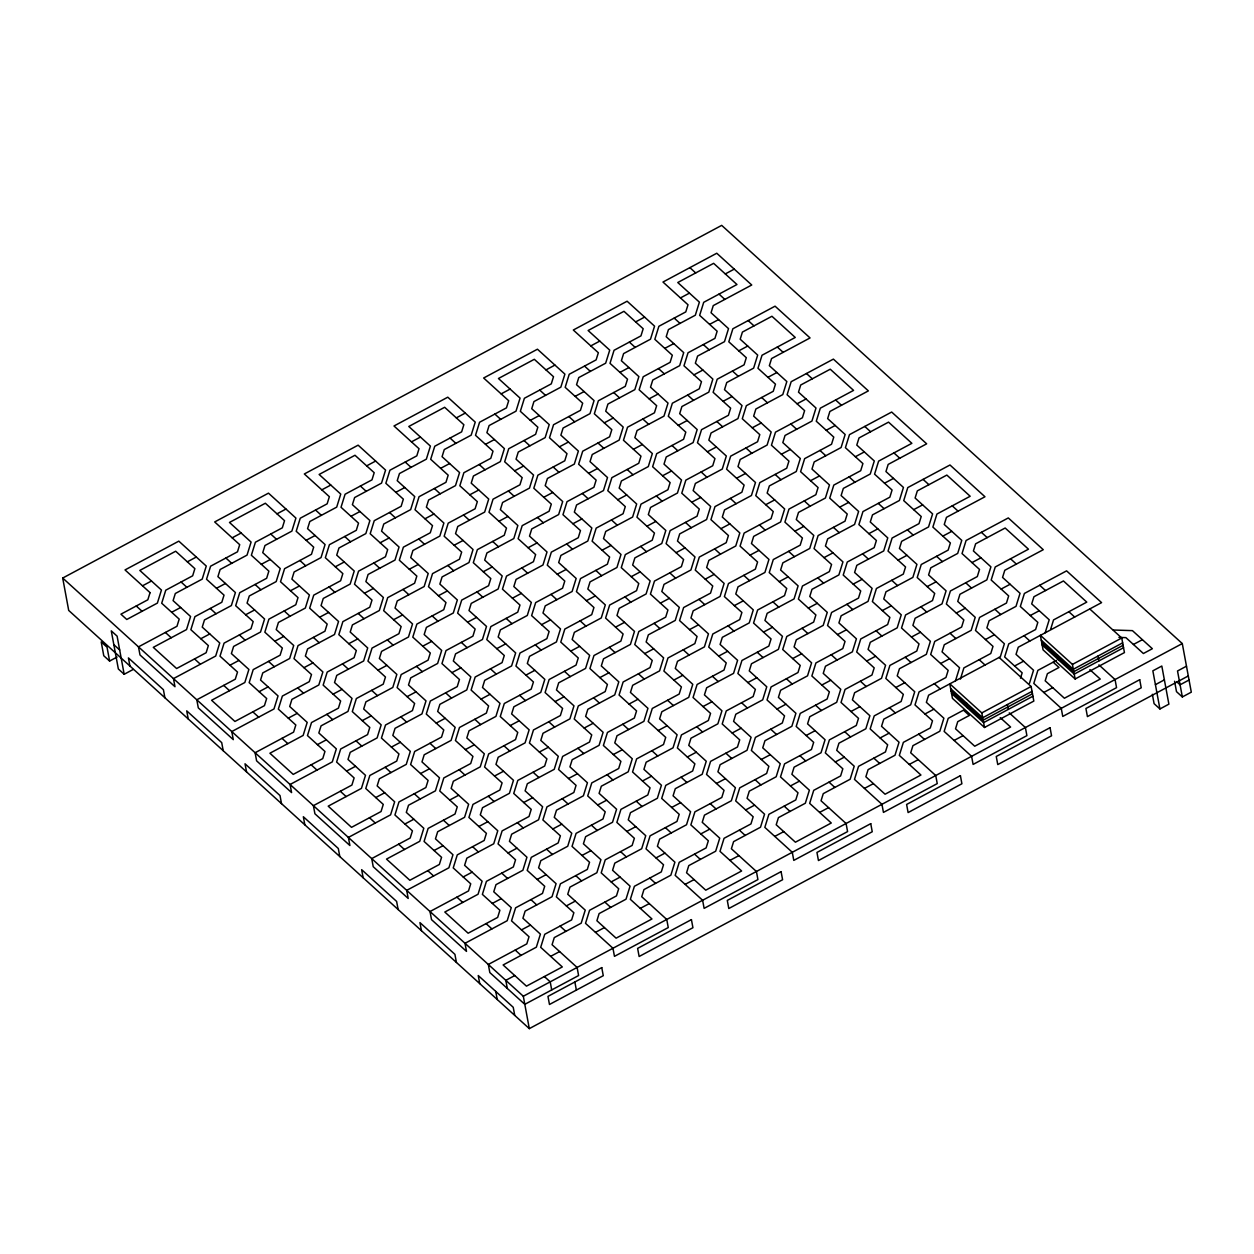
<?xml version="1.0" encoding="UTF-8"?>
<svg xmlns="http://www.w3.org/2000/svg" width="1254" height="1254" viewBox="0 0 1254 1254"><rect width="100%" height="100%" fill="white"/><g stroke="black" fill="none" stroke-linecap="round" stroke-linejoin="round"><path stroke-width="1.5" d="M955.501 680.797L959.545 667.755L942.052 651.876L944.278 644.744L971.176 630.339L975.22 617.297L957.742 601.418L959.953 594.271L986.851 579.881L990.911 566.839L973.417 550.961L975.628 543.813L1005.159 528.012L1028.468 549.189L995.237 566.98L991.177 580.022L1008.671 595.916L1006.46 603.049L979.562 617.438L975.502 630.48L992.996 646.374L990.785 653.506L963.887 667.896L960.407 679.088M1020.49 678.195L1022.151 672.834L1004.658 656.955L1008.718 643.913L1035.616 629.508L1037.826 622.376L1020.333 606.497L1024.393 593.456L1066.59 570.868L1101.576 602.625L1018.264 647.221L1016.038 654.353L1033.531 670.232L1029.471 683.273M1045.146 632.815L1049.206 619.774L1031.713 603.895L1033.939 596.747L1063.455 580.963L1086.779 602.124L1053.548 619.915L1050.648 629.242M1188.29 675.953L529.313 1028.625L68.704 610.432L62.7 578.047L721.693 225.375L1182.287 643.568L1191.3 692.161L1182.334 696.958L1176.503 691.659L1174.575 681.251M142.517 585.806L151.483 581.01M187.348 561.823L196.314 557.027M232.162 537.825L241.129 533.028M276.993 513.842L285.959 509.046M321.823 489.844L330.79 485.047M366.654 465.861L375.62 461.064M411.484 441.863L420.451 437.066M456.315 417.88L465.281 413.068M501.145 393.881L510.112 389.085M545.976 369.899L554.942 365.086M590.806 345.9L599.773 341.104M635.637 321.902L644.603 317.105M680.467 297.919L689.434 293.123M725.298 273.921L734.264 269.124M171.657 612.281L180.623 607.485M216.487 588.283L225.454 583.486M261.318 564.3L270.284 559.503M306.148 540.302L315.115 535.505M350.979 516.319L359.945 511.522M395.809 492.32L404.776 487.524M440.64 468.338L449.606 463.541M485.47 444.339L494.437 439.543M530.301 420.356L539.267 415.544M575.131 396.358L584.098 391.561M619.962 372.375L628.928 367.563M664.792 348.377L673.759 343.58M709.607 324.378L718.573 319.582M109.6 661.046L107.045 647.221L101.213 641.923L103.769 655.748L109.6 661.046L117.077 657.049M124.177 674.276L117.108 636.154L111.277 630.856L118.346 668.978L124.177 674.276L133.143 669.479M200.812 638.741L209.779 633.944M245.643 614.758L254.609 609.961M290.473 590.759L299.44 585.963M335.304 566.777L344.27 561.98M380.134 542.778L389.101 537.982M424.965 518.795L433.931 513.999M469.795 494.797L478.762 490M514.626 470.814L523.592 466.018M559.456 446.816L568.423 442.019M604.271 422.833L613.237 418.021M649.102 398.835L658.068 394.038M693.932 374.852L702.898 370.04M738.763 350.854L747.729 346.057M229.968 665.216L238.934 660.419M274.798 641.217L283.765 636.421M319.629 617.234L328.595 612.438M364.459 593.236L373.426 588.439M409.29 569.253L418.256 564.457M454.12 545.255L463.087 540.458M498.951 521.272L507.917 516.476M543.766 497.274L552.732 492.477M588.596 473.291L597.562 468.494M633.427 449.293L642.393 444.496M678.257 425.31L687.223 420.513M723.088 401.311L732.054 396.515M767.918 377.329L776.884 372.516M259.123 691.675L268.09 686.878M303.954 667.692L312.92 662.896M348.784 643.694L357.751 638.897M393.615 619.711L402.581 614.915M438.43 595.713L447.396 590.916M483.26 571.73L492.226 566.933M528.091 547.732L537.057 542.935M572.921 523.749L581.887 518.952M617.752 499.75L626.718 494.954M662.582 475.768L671.548 470.971M707.413 451.769L716.379 446.973M752.243 427.786L761.209 422.99M797.074 403.788L806.04 398.991M288.279 718.15L297.245 713.354M333.109 694.152L342.076 689.355M377.924 670.169L386.89 665.372M422.755 646.171L431.721 641.374M467.585 622.188L476.551 617.391M512.416 598.189L521.382 593.393M557.246 574.207L566.212 569.41M602.077 550.208L611.043 545.412M646.907 526.225L655.873 521.429M691.738 502.227L700.704 497.43M736.568 478.244L745.534 473.448M781.399 454.246L790.365 449.449M826.229 430.263L835.195 425.467M317.419 744.625L326.385 739.813M362.249 720.627L371.215 715.83M407.08 696.644L416.046 691.832M451.91 672.646L460.876 667.849M496.741 648.647L505.707 643.851M541.571 624.664L550.537 619.868M586.402 600.666L595.368 595.869M631.232 576.683L640.198 571.887M676.063 552.685L685.029 547.888M720.893 528.702L729.859 523.906M765.724 504.704L774.69 499.907M810.539 480.721L819.505 475.924M855.369 456.722L864.335 451.926M346.574 771.085L355.54 766.288M391.405 747.102L400.371 742.29M436.235 723.103L445.201 718.307M481.066 699.121L490.032 694.308M525.896 675.122L534.862 670.326M570.727 651.124L579.693 646.327M615.557 627.141L624.523 622.345M660.388 603.143L669.354 598.346M705.218 579.16L714.184 574.363M750.033 555.161L758.999 550.365M794.864 531.179L803.83 526.382M839.694 507.18L848.66 502.384M884.525 483.198L893.491 478.401M375.73 797.56L384.696 792.763M420.56 773.561L429.526 768.765M465.391 749.578L474.357 744.766M510.221 725.58L519.187 720.784M555.052 701.597L564.018 696.785M599.882 677.599L608.848 672.802M644.697 653.6L653.663 648.804M689.528 629.618L698.494 624.821M734.358 605.619L743.324 600.823M779.189 581.637L788.155 576.84M824.019 557.638L832.985 552.842M868.85 533.655L877.816 528.859M913.68 509.657L922.646 504.86M404.885 824.019L413.851 819.223M449.716 800.036L458.682 795.24M494.546 776.038L503.512 771.241M539.377 752.055L548.343 747.259M584.192 728.057L593.158 723.26M629.022 704.074L637.988 699.262M673.853 680.076L682.819 675.279M718.683 656.077L727.649 651.281M763.514 632.094L772.48 627.298M808.344 608.096L817.31 603.299M853.175 584.113L862.141 579.317M898.005 560.115L906.971 555.318M942.836 536.132L951.802 531.335M434.041 850.494L443.007 845.698M478.856 826.496L487.822 821.699M523.686 802.513L532.652 797.716M568.517 778.515L577.483 773.718M613.347 754.532L622.313 749.735M658.178 730.533L667.144 725.737M703.008 706.551L711.974 701.738M747.839 682.552L756.805 677.756M792.669 658.569L801.635 653.757M837.5 634.571L846.466 629.774M882.33 610.573L891.296 605.776M927.161 586.59L936.127 581.793M971.991 562.591L980.957 557.795M463.181 876.954L472.147 872.157M508.011 852.971L516.977 848.174M552.842 828.972L561.808 824.176M597.672 804.99L606.638 800.193M642.503 780.991L651.469 776.195M687.333 757.008L696.299 752.212M732.164 733.01L741.13 728.213M776.994 709.027L785.96 704.215M821.825 685.029L830.791 680.232M866.655 661.046L875.621 656.234M911.486 637.048L920.452 632.251M956.3 613.049L965.266 608.253M1001.131 589.067L1010.097 584.27M492.336 903.429L501.302 898.632M537.167 879.43L546.133 874.634M581.997 855.447L590.963 850.651M626.828 831.449L635.794 826.652M671.658 807.466L680.624 802.67M716.489 783.468L725.455 778.671M761.319 759.485L770.285 754.689M806.15 735.487L815.116 730.69M850.964 711.504L859.93 706.692M895.795 687.505L904.761 682.709M940.625 663.523L949.591 658.711M985.456 639.524L994.422 634.728M1030.286 615.526L1039.252 610.729M521.492 929.888L530.458 925.091M566.322 905.905L575.288 901.109M611.153 881.907L620.119 877.11M655.983 857.924L664.949 853.128M700.814 833.926L709.78 829.129M745.644 809.943L754.594 805.146M790.459 785.944L799.425 781.148M835.289 761.962L844.255 757.165M880.12 737.963L889.086 733.167M924.95 713.981L933.916 709.184M1014.611 665.999L1023.577 661.187M1056.479 660.419L1037.857 670.373L1033.813 683.43L1061.26 708.338L1062.749 716.442L1116.546 687.647L1115.057 679.558L1098.912 664.886M981.804 712.899L1031.117 686.502L1033.829 701.08L984.515 727.477L952.444 698.353L949.748 683.775L981.804 712.899L984.515 727.477M1072.436 664.401L1121.75 638.004L1124.446 652.582L1075.133 678.978L1043.062 649.854L1040.365 635.276L1072.436 664.401L1075.133 678.978M1032.026 691.362L982.713 717.758L950.642 688.634M1122.643 642.863L1073.33 669.26L1041.259 640.136M1032.465 693.791L983.152 720.188L951.096 691.064M1123.098 645.293L1073.785 671.689L1041.713 642.565M1032.92 696.221L983.606 722.617L951.535 693.493M1123.553 647.722L1074.239 674.119L1042.168 644.995M514.783 975.549L505.817 980.346L507.321 988.45M550.647 956.363L559.613 951.567M595.478 932.365L604.444 927.568M640.308 908.382L649.274 903.585M685.123 884.384L694.089 879.587M729.953 860.401L738.919 855.604M774.784 836.402L783.75 831.606M819.614 812.42L828.581 807.623M864.445 788.421L873.411 783.625M909.275 764.438L918.241 759.642M954.106 740.44L963.072 735.643M1043.767 692.459L1052.733 687.662M1133.428 644.478L1142.394 639.681M62.7 578.047L523.31 996.24L1182.287 643.568M1186.488 666.188L1177.522 670.984L1182.334 696.958M1155.42 684.653L1164.386 679.856M1189.043 680.013L1180.077 684.809L1176.581 681.627M1159.919 708.949L1168.885 704.152L1161.815 666.031L1152.849 670.827L1159.919 708.949L1154.088 703.651L1152.363 694.308M1113.301 630.01L1132.44 630.637L1152.348 648.71L1143.382 653.522L1125.888 637.628L1118.913 637.408M1089.679 608.895L1121.75 638.004M689.872 267.635L695.704 272.933M719.028 294.11L724.843 299.408M748.168 320.585L753.999 325.868M777.323 347.044L783.154 352.343M806.479 373.52L812.31 378.802M835.634 399.979L841.465 405.277M864.774 426.454L870.605 431.737M893.93 452.913L899.761 458.212M923.085 479.389L928.916 484.687M952.241 505.848L958.072 511.146M981.396 532.323L987.227 537.621M1010.536 558.782L1016.367 564.081M1039.691 585.257L1045.523 590.556M1068.847 611.733L1074.678 617.015M1089.883 669.652L1100.26 679.057L1064.395 698.243L1045.193 680.812L1047.403 673.68L1059.003 667.473L1053.172 662.19M674.197 318.108L680.029 323.391M703.337 344.568L709.168 349.866M732.493 371.043L738.324 376.325M761.648 397.502L767.479 402.8M790.804 423.977L796.635 429.26M819.959 450.437L825.79 455.735M849.099 476.912L854.93 482.21M878.255 503.371L884.086 508.669M907.41 529.846L913.241 535.144M936.566 556.306L942.397 561.604M965.721 582.781L971.536 588.079M994.861 609.256L1000.692 614.538M1024.016 635.715L1029.847 641.013M999.046 657.394L1031.117 686.502M629.367 342.091L635.198 347.389M658.507 368.566L664.338 373.849M687.662 395.026L693.493 400.324M716.818 421.501L722.649 426.783M745.973 447.96L751.804 453.258M775.129 474.435L780.96 479.733M804.269 500.895L810.1 506.193M833.424 527.37L839.255 532.668M862.58 553.829L868.411 559.127M891.735 580.304L897.566 585.602M920.891 606.779L926.722 612.062M950.03 633.239L955.861 638.537M979.186 659.714L985.017 664.996M1009.251 712.868L1025.396 727.539L1026.901 735.628L973.104 764.423L971.599 756.319L944.152 731.411L948.212 718.354L963.511 710.172L969.342 715.454L957.742 721.661L955.532 728.793L974.734 746.224L1010.599 727.038L1000.237 717.633M584.536 366.09L590.368 371.372M613.692 392.549L619.523 397.847M642.832 419.024L648.663 424.307M671.987 445.483L677.818 450.782M701.143 471.959L706.974 477.257M730.298 498.418L736.129 503.716M759.454 524.893L765.269 530.191M788.594 551.352L794.425 556.651M817.749 577.828L823.58 583.126M846.905 604.303L852.736 609.585M876.06 630.762L881.891 636.06M905.2 657.237L911.031 662.52M934.355 683.696L940.186 688.995M539.706 390.072L545.537 395.371M568.861 416.547L574.693 421.83M598.001 443.007L603.832 448.305M627.157 469.482L632.988 474.764M656.312 495.941L662.143 501.239M685.468 522.416L691.299 527.715M714.623 548.876L720.454 554.174M743.763 575.351L749.594 580.649M772.919 601.826L778.75 607.108M802.074 628.285L807.905 633.583M831.23 654.76L837.061 660.043M860.385 681.22L866.216 686.518M889.525 707.695L895.356 712.977M918.68 734.154L924.511 739.452M494.875 414.071L500.707 419.353M524.031 440.53L529.862 445.828M553.186 467.005L559.002 472.288M582.326 493.465L588.157 498.763M611.482 519.94L617.313 525.238M640.637 546.399L646.468 551.697M669.793 572.874L675.624 578.172M698.933 599.334L704.764 604.632M728.088 625.809L733.919 631.107M757.244 652.284L763.075 657.566M786.399 678.743L792.23 684.041M815.555 705.218L821.386 710.501M844.694 731.678L850.525 736.976M873.85 758.153L879.681 763.435M450.045 438.054L455.876 443.352M479.2 464.529L485.032 469.811M508.356 490.988L514.187 496.286M537.496 517.463L543.327 522.761M566.651 543.923L572.482 549.221M595.807 570.398L601.638 575.696M624.962 596.857L630.793 602.155M654.118 623.332L659.949 628.63M683.258 649.807L689.089 655.09M712.413 676.267L718.244 681.565M741.569 702.742L747.4 708.024M770.724 729.201L776.555 734.499M799.88 755.676L805.695 760.959M829.019 782.135L834.851 787.434M405.214 462.052L411.046 467.334M434.37 488.511L440.201 493.81M463.525 514.986L469.357 520.285M492.665 541.446L498.496 546.744M521.821 567.921L527.652 573.219M550.976 594.38L556.807 599.678M580.132 620.855L585.963 626.154M609.287 647.33L615.118 652.613M638.427 673.79L644.258 679.088M667.583 700.265L673.414 705.547M696.738 726.724L702.569 732.022M725.894 753.199L731.725 758.482M755.049 779.659L760.88 784.957M784.189 806.134L790.02 811.432M360.384 486.035L366.215 491.333M389.539 512.51L395.371 517.808M418.695 538.969L424.526 544.267M447.85 565.444L453.682 570.742M476.99 591.904L482.821 597.202M506.146 618.379L511.977 623.677M535.301 644.854L541.132 650.136M564.457 671.313L570.288 676.611M593.612 697.788L599.428 703.071M622.752 724.248L628.583 729.546M651.908 750.723L657.739 756.005M681.063 777.182L686.894 782.48M710.219 803.657L716.05 808.955M739.358 830.117L745.189 835.415M315.553 510.033L321.385 515.331M344.709 536.493L350.54 541.791M373.864 562.968L379.696 568.266M403.02 589.427L408.851 594.725M432.16 615.902L437.991 621.2M461.315 642.377L467.146 647.66M490.471 668.837L496.302 674.135M519.626 695.312L525.457 700.594M548.782 721.771L554.613 727.069M577.922 748.246L583.753 753.529M607.077 774.706L612.908 780.004M636.233 801.181L642.064 806.479M665.388 827.64L671.219 832.938M694.544 854.115L700.359 859.413M270.723 534.016L276.554 539.314M299.878 560.491L305.71 565.789M329.034 586.95L334.865 592.249M358.189 613.425L364.021 618.724M387.345 639.901L393.16 645.183M416.485 666.36L422.316 671.658M445.64 692.835L451.471 698.117M474.796 719.294L480.627 724.593M503.951 745.769L509.782 751.052M533.091 772.229L538.922 777.527M562.247 798.704L568.078 804.002M591.402 825.163L597.233 830.461M620.558 851.638L626.389 856.937M649.713 878.098L655.544 883.396M225.892 558.014L231.724 563.312M255.048 584.474L260.879 589.772M284.203 610.949L290.035 616.247M313.359 637.408L319.19 642.706M342.514 663.883L348.346 669.181M371.654 690.358L377.485 695.641M400.81 716.818L406.641 722.116M429.965 743.293L435.796 748.575M459.121 769.752L464.952 775.05M488.276 796.227L494.107 801.51M517.416 822.687L523.247 827.985M546.572 849.162L552.403 854.46M575.727 875.621L581.558 880.919M604.883 902.096L610.714 907.394M181.078 581.997L186.893 587.295M210.217 608.472L216.049 613.77M239.373 634.932L245.204 640.23M268.528 661.407L274.36 666.705M297.684 687.882L303.515 693.164M326.824 714.341L332.655 719.639M355.979 740.816L361.81 746.099M385.135 767.276L390.966 772.574M414.29 793.751L420.121 799.033M443.446 820.21L449.277 825.508M472.586 846.685L478.417 851.983M501.741 873.145L507.572 878.443M530.897 899.62L536.728 904.918M560.052 926.095L565.883 931.377M136.247 605.995L142.078 611.294M165.387 632.455L171.218 637.753M194.542 658.93L200.374 664.228M223.698 685.405L229.529 690.688M252.853 711.864L258.685 717.163M282.009 738.34L287.84 743.622M311.149 764.799L316.98 770.097M340.304 791.274L346.135 796.556M369.46 817.733L375.291 823.032M398.615 844.208L404.446 849.507M427.771 870.668L433.586 875.966M456.911 897.143L462.742 902.441M486.066 923.602L491.897 928.9M515.222 950.077L521.053 955.376M544.377 976.552L550.208 981.835L551.697 989.939M113.848 644.681L119.679 649.98M1097.987 656.061L1098.896 660.921M1057.294 654.698L1058.204 659.557M1007.37 704.56L1008.263 709.419M966.677 703.196L967.571 708.055M574.865 981.992L576.37 990.096M523.31 996.24L529.313 1028.625M514.736 1015.395L513.231 1007.291L478.244 975.534L479.749 983.638M495.738 991.412L497.242 999.516M456.425 962.461L454.92 954.357L419.949 922.599L421.438 930.703M398.129 909.526L396.625 901.422L361.638 869.665L363.143 877.769M339.818 856.592L338.314 848.488L303.343 816.73L304.832 824.818M281.507 803.657L280.018 795.553L245.032 763.796L246.536 771.884M223.212 750.723L221.707 742.619L186.721 710.861L188.225 718.95M164.901 697.773L163.412 689.684L128.425 657.911L129.93 666.015M150.057 592.656L147.831 599.788L120.933 614.178L126.764 619.476L157.377 603.096L161.437 590.054L139.821 570.429L175.685 551.227L194.872 568.658L192.661 575.805L165.763 590.195L161.703 603.237L179.197 619.115L176.986 626.263L138.489 646.86L139.993 654.949L174.98 686.722L173.475 678.618L215.688 656.03L219.732 642.988L202.239 627.11L204.465 619.962L231.363 605.572L235.407 592.531L217.914 576.652L220.14 569.504L247.038 555.114L251.082 542.073L229.482 522.448L265.346 503.246L284.533 520.676L282.322 527.824L255.424 542.214L251.364 555.256L268.858 571.134L266.647 578.282L239.749 592.672L235.689 605.713L253.183 621.592L250.972 628.74L224.074 643.13L220.014 656.171L237.508 672.066L235.282 679.198L196.8 699.795L198.304 707.899L233.291 739.656L231.786 731.552L273.983 708.965L278.043 695.923L260.55 680.044L262.76 672.912L289.658 658.507L293.718 645.465L276.225 629.586L278.435 622.439L305.333 608.049L309.393 595.007L291.9 579.129L294.126 571.981L321.024 557.591L325.068 544.549L307.575 528.671L309.801 521.523L336.699 507.133L340.743 494.092L319.127 474.467L354.992 455.265L374.194 472.695L371.983 479.843L345.085 494.233L341.025 507.274L358.519 523.153L356.308 530.301L329.41 544.691L325.35 557.732L342.844 573.611L340.618 580.759L313.735 595.148L309.675 608.19L327.169 624.069L324.943 631.217L298.044 645.606L294 658.648L311.494 674.542L309.268 681.674L282.369 696.064L278.325 709.121L295.819 725L293.593 732.132L255.111 752.729L256.6 760.833L291.586 792.591L290.082 784.487L332.294 761.899L336.338 748.857L318.845 732.979L321.071 725.847L347.969 711.441L352.013 698.4L334.536 682.521L336.746 675.389L363.644 660.983L367.704 647.942L350.211 632.063L352.421 624.915L379.319 610.526L383.379 597.484L365.886 581.605L368.096 574.457L394.994 560.068L399.054 547.026L381.561 531.147L383.771 524L410.669 509.61L414.729 496.568L397.236 480.674L399.462 473.542L426.36 459.152L430.404 446.095L408.788 426.485L444.653 407.284L463.855 424.714L461.644 431.846L434.746 446.252L430.686 459.293L448.18 475.172L445.954 482.32L419.055 496.709L415.011 509.751L432.505 525.63L430.279 532.778L403.38 547.167L399.336 560.209L416.83 576.088L414.604 583.235L387.705 597.625L383.661 610.667L401.139 626.561L398.929 633.693L372.03 648.083L367.971 661.124L385.464 677.019L383.254 684.151L356.355 698.541L352.296 711.598L369.789 727.477L367.579 734.609L340.68 748.999L336.621 762.056L354.114 777.935L351.904 785.067L313.406 805.664L314.911 813.768L349.897 845.525L348.393 837.421L390.59 814.834L394.649 801.792L377.156 785.913L379.366 778.781L406.265 764.376L410.324 751.334L392.831 735.455L395.057 728.323L421.955 713.918L425.999 700.876L408.506 684.997L410.732 677.865L437.63 663.46L441.674 650.418L424.181 634.54L426.407 627.392L453.305 613.002L457.349 599.961L439.872 584.082L442.082 576.934L468.98 562.544L473.04 549.503L455.547 533.624L457.757 526.476L484.655 512.087L488.715 499.045L471.222 483.151L473.432 476.018L500.33 461.629L504.39 448.587L486.897 432.693L489.107 425.561L516.005 411.171L520.065 398.114L498.449 378.504L534.314 359.302L553.516 376.733L551.29 383.865L524.391 398.27L520.347 411.312L537.841 427.191L535.615 434.323L508.716 448.728L504.672 461.77L522.166 477.649L519.94 484.796L493.041 499.186L488.997 512.228L506.475 528.106L504.265 535.254L477.366 549.644L473.307 562.685L490.8 578.564L488.59 585.712L461.691 600.102L457.632 613.143L475.125 629.038L472.915 636.17L446.016 650.56L441.957 663.601L459.45 679.496L457.24 686.628L430.341 701.017L426.282 714.075L443.775 729.953L441.549 737.086L414.666 751.475L410.607 764.532L428.1 780.411L425.874 787.543L398.976 801.933L394.932 814.99L412.425 830.869L410.199 838.001L371.717 858.598L373.222 866.702L408.193 898.46L406.704 890.356L448.901 867.784L452.96 854.726L435.467 838.848L437.677 831.716L464.576 817.31L468.635 804.269L451.142 788.39L453.352 781.258L480.251 766.852L484.31 753.811L466.817 737.932L469.027 730.8L495.926 716.395L499.985 703.353L482.492 687.474L484.702 680.342L511.601 665.937L515.66 652.895L498.167 637.016L500.393 629.869L527.291 615.479L531.335 602.437L513.842 586.558L516.068 579.411L542.966 565.021L547.01 551.979L529.517 536.101L531.743 528.953L558.641 514.563L562.685 501.522L545.208 485.627L547.418 478.495L574.316 464.105L578.376 451.064L560.883 435.169L563.093 428.037L589.991 413.648L594.051 400.59L576.558 384.712L578.768 377.579L605.666 363.19L609.726 350.132L588.11 330.507L623.975 311.321L643.177 328.752L640.951 335.884L614.052 350.289L610.008 363.331L627.502 379.21L625.276 386.342L598.377 400.747L594.333 413.789L611.811 429.667L609.601 436.8L582.702 451.205L578.643 464.246L596.136 480.125L593.926 487.273L567.027 501.663L562.968 514.704L580.461 530.583L578.251 537.731L551.352 552.121L547.293 565.162L564.786 581.041L562.576 588.189L535.677 602.578L531.618 615.62L549.111 631.514L546.885 638.647L519.987 653.036L515.943 666.078L533.436 681.972L531.21 689.104L504.312 703.494L500.268 716.551L517.761 732.43L515.535 739.562L488.637 753.952L484.593 767.009L502.086 782.888L499.86 790.02L472.962 804.41L468.918 817.467L486.395 833.346L484.185 840.478L457.287 854.867L453.227 867.925L470.72 883.804L468.51 890.936L430.012 911.533L431.517 919.637L466.504 951.394L464.999 943.306L507.196 920.718L511.256 907.661L493.762 891.782L495.988 884.65L522.887 870.26L526.931 857.203L509.437 841.324L511.663 834.192L538.562 819.787L542.606 806.745L525.112 790.866L527.338 783.734L554.237 769.329L558.281 756.287L540.803 740.409L543.013 733.276L569.912 718.871L573.971 705.83L556.478 689.951L558.688 682.819L585.587 668.413L589.646 655.372L572.153 639.493L574.363 632.345L601.262 617.956L605.321 604.914L587.828 589.035L590.038 581.887L616.937 567.498L620.996 554.456L603.503 538.577L605.729 531.43L632.627 517.04L636.671 503.998L619.178 488.104L621.404 480.972L648.302 466.582L652.346 453.54L634.853 437.646L637.079 430.514L663.977 416.124L668.021 403.067L650.528 387.188L652.754 380.056L679.652 365.666L683.712 352.609L666.219 336.73L668.429 329.598L695.327 315.209L699.387 302.151L677.771 282.526L713.636 263.34L736.96 284.517L703.713 302.308L699.654 315.35L717.147 331.228L714.937 338.361L688.038 352.766L683.979 365.807L701.472 381.686L699.262 388.818L672.363 403.224L668.304 416.265L685.797 432.144L683.587 439.276L656.688 453.682L652.629 466.723L670.122 482.602L667.912 489.75L641.013 504.139L636.954 517.181L654.447 533.06L652.221 540.208L625.323 554.597L621.279 567.639L638.772 583.518L636.546 590.665L609.648 605.055L605.604 618.097L623.097 633.991L620.871 641.123L593.973 655.513L589.929 668.57L607.406 684.449L605.196 691.581L578.298 705.971L574.238 719.028L591.731 734.907L589.521 742.039L562.623 756.428L558.563 769.486L576.056 785.365L573.846 792.497L546.948 806.886L542.888 819.944L560.381 835.822L558.171 842.954L531.273 857.344L527.213 870.401L544.706 886.28L542.496 893.412L515.598 907.818L511.538 920.859L529.031 936.738L526.805 943.87L488.323 964.467L489.828 972.571L524.799 1004.329L578.596 975.549L577.106 967.445L552.073 944.717L554.284 937.584L581.182 923.195L585.242 910.138L567.748 894.259L569.959 887.127L596.857 872.737L600.917 859.68L583.423 843.801L585.634 836.669L612.532 822.263L616.592 809.222L599.098 793.343L601.324 786.211L628.223 771.806L632.267 758.764L614.773 742.885L616.999 735.753L643.898 721.348L647.942 708.306L630.448 692.427L632.674 685.295L659.573 670.89L663.617 657.848L646.139 641.97L648.349 634.837L675.248 620.432L679.307 607.391L661.814 591.512L664.024 584.364L690.923 569.974L694.982 556.933L677.489 541.054L679.699 533.906L706.598 519.517L710.657 506.475L693.164 490.596L695.374 483.448L722.273 469.059L726.332 456.017L708.839 440.123L711.065 432.991L737.948 418.601L742.007 405.544L724.514 389.665L726.74 382.533L753.638 368.143L757.682 355.086L740.189 339.207L742.415 332.075L771.931 316.274L795.255 337.451L762.024 355.243L757.965 368.284L775.458 384.163L773.248 391.295L746.349 405.7L742.29 418.742L759.783 434.621L757.557 441.753L730.659 456.158L726.615 469.2L744.108 485.079L741.882 492.226L714.984 506.616L710.94 519.658L728.433 535.536L726.207 542.684L699.309 557.074L695.265 570.115L712.742 585.994L710.532 593.142L683.634 607.532L679.574 620.573L697.067 636.468L694.857 643.6L667.959 657.989L663.899 671.047L681.392 686.926L679.182 694.058L652.284 708.447L648.224 721.505L665.717 737.383L663.507 744.515L636.609 758.905L632.549 771.962L650.042 787.841L647.816 794.973L620.934 809.363L616.874 822.42L634.367 838.299L632.141 845.431L605.243 859.821L601.199 872.878L618.692 888.757L616.466 895.889L589.568 910.294L585.524 923.336L612.971 948.259L614.46 956.347L668.257 927.568L666.752 919.464L641.734 896.735L643.945 889.603L670.843 875.214L674.903 862.156L657.409 846.278L659.62 839.145L686.518 824.756L690.578 811.699L673.084 795.82L675.295 788.688L702.193 774.282L706.253 761.241L688.759 745.362L690.97 738.23L717.868 723.824L721.928 710.783L704.434 694.904L706.66 687.772L733.559 673.367L737.603 660.325L720.109 644.446L722.335 637.314L749.234 622.909L753.278 609.867L735.784 593.988L738.01 586.841L764.909 572.451L768.953 559.409L751.475 543.531L753.685 536.383L780.584 521.993L784.643 508.952L767.15 493.073L769.36 485.925L796.259 471.535L800.318 458.494L782.825 442.599L785.035 435.467L811.934 421.078L815.993 408.02L798.5 392.141L800.71 385.009L830.242 369.209L853.566 390.386L820.32 408.177L816.276 421.219L833.769 437.097L831.543 444.245L804.645 458.635L800.601 471.676L818.078 487.555L815.868 494.703L788.97 509.093L784.91 522.134L802.403 538.013L800.193 545.161L773.295 559.55L769.235 572.592L786.728 588.487L784.518 595.619L757.62 610.008L753.56 623.05L771.053 638.944L768.843 646.076L741.945 660.466L737.885 673.523L755.378 689.402L753.152 696.534L726.254 710.924L722.21 723.981L739.703 739.86L737.477 746.992L710.579 761.382L706.535 774.439L724.028 790.318L721.802 797.45L694.904 811.84L690.86 824.897L708.338 840.776L706.127 847.908L679.229 862.297L675.169 875.355L702.616 900.262L704.121 908.366L757.918 879.587L756.413 871.483L731.38 848.754L733.606 841.622L760.504 827.232L764.548 814.175L747.071 798.296L749.281 791.164L776.179 776.759L780.239 763.717L762.745 747.839L764.956 740.706L791.854 726.301L795.914 713.26L778.42 697.381L780.631 690.249L807.529 675.843L811.589 662.802L794.096 646.923L796.306 639.791L823.204 625.385L827.264 612.344L809.77 596.465L811.996 589.317L838.879 574.928L842.939 561.886L825.445 546.007L827.671 538.859L854.57 524.47L858.614 511.428L841.12 495.549L843.346 488.402L870.245 474.012L874.289 460.97L856.795 445.076L859.021 437.944L888.537 422.143L911.862 443.32L878.631 461.111L874.571 474.153L892.064 490.032L889.854 497.18L862.956 511.569L858.896 524.611L876.389 540.49L874.179 547.637L847.281 562.027L843.221 575.069L860.714 590.963L858.488 598.095L831.59 612.485L827.546 625.527L845.039 641.421L842.813 648.553L815.915 662.943L811.871 676L829.364 691.879L827.138 699.011L800.24 713.401L796.196 726.458L813.674 742.337L811.463 749.469L784.565 763.858L780.505 776.916L797.999 792.794L795.788 799.927L768.89 814.316L764.83 827.374L792.277 852.281L793.782 860.385L847.579 831.59L846.074 823.502L821.041 800.773L823.267 793.641L850.165 779.236L854.209 766.194L836.716 750.315L838.942 743.183L865.84 728.778L869.884 715.736L852.406 699.857L854.617 692.725L881.515 678.32L885.575 665.278L868.081 649.4L870.292 642.267L897.19 627.862L901.25 614.821L883.756 598.942L885.967 591.794L912.865 577.404L916.925 564.363L899.431 548.484L901.642 541.336L928.54 526.946L932.6 513.905L915.106 498.026L917.332 490.878L946.848 475.078L970.173 496.255L936.926 514.046L932.882 527.088L950.375 542.966L948.149 550.114L921.251 564.504L917.207 577.545L934.7 593.44L932.474 600.572L905.576 614.962L901.532 628.003L919.01 643.898L916.799 651.03L889.901 665.419L885.841 678.477L903.335 694.355L901.124 701.488L874.226 715.877L870.166 728.935L887.66 744.813L885.449 751.945L858.551 766.335L854.491 779.392L881.938 804.3L883.443 812.404L937.24 783.609L935.735 775.521L910.702 752.792L912.928 745.66L939.826 731.254L943.87 718.213L926.377 702.334L928.603 695.202L1000.331 656.814L1004.376 643.757L986.882 627.878L989.108 620.746L1016.006 606.356L1020.051 593.299L1002.557 577.42L1004.783 570.288L1043.265 549.691L1008.294 517.933L966.082 540.505L962.037 553.563L979.515 569.441L977.305 576.574L950.407 590.979L946.347 604.02L963.84 619.899L961.63 627.031L934.732 641.437L930.672 654.478L948.165 670.357L945.955 677.489L919.057 691.894L914.997 704.936L932.49 720.815L930.28 727.947L903.382 742.352L899.322 755.394L920.938 775.019L885.073 794.221L865.871 776.775L868.097 769.642L894.995 755.253L899.04 742.211L881.546 726.317L883.772 719.185L910.67 704.795L914.715 691.738L897.221 675.859L899.447 668.727L926.345 654.337L930.39 641.28L912.912 625.401L915.122 618.269L942.02 603.879L946.08 590.822L928.587 574.943L930.797 567.811L957.695 553.422L961.755 540.364L944.262 524.486L946.472 517.353L984.97 496.756L949.983 464.999L907.786 487.571L903.726 500.628L921.22 516.507L918.994 523.639L892.096 538.029L888.051 551.086L905.545 566.965L903.319 574.097L876.421 588.502L872.376 601.544L889.87 617.423L887.644 624.555L860.746 638.96L856.701 652.002L874.195 667.88L871.969 675.013L845.071 689.418L841.026 702.459L858.504 718.338L856.294 725.47L829.396 739.876L825.336 752.917L842.829 768.796L840.619 775.944L813.721 790.333L809.661 803.375L831.277 823L795.412 842.202L776.21 824.771L778.436 817.624L805.334 803.234L809.379 790.192L791.901 774.298L794.111 767.166L821.009 752.776L825.069 739.735L807.576 723.84L809.786 716.708L836.684 702.318L840.744 689.261L823.251 673.382L825.461 666.25L852.359 651.861L856.419 638.803L838.926 622.924L841.136 615.792L868.034 601.403L872.094 588.345L854.601 572.467L856.811 565.335L883.709 550.945L887.769 537.888L870.276 522.009L872.502 514.877L899.4 500.487L903.444 487.43L885.951 471.551L888.177 464.419L926.659 443.822L891.672 412.049L849.475 434.636L845.415 447.694L862.909 463.572L860.699 470.705L833.8 485.094L829.74 498.151L847.234 514.03L845.024 521.162L818.125 535.552L814.065 548.609L831.559 564.488L829.349 571.62L802.45 586.026L798.39 599.067L815.884 614.946L813.658 622.078L786.775 636.483L782.715 649.525L800.209 665.404L797.983 672.536L771.085 686.941L767.04 699.983L784.534 715.862L782.308 722.994L755.41 737.399L751.365 750.441L768.859 766.319L766.633 773.467L739.735 787.857L735.69 800.898L753.168 816.777L750.958 823.925L724.06 838.315L720 851.356L741.616 870.981L705.751 890.183L686.565 872.753L688.775 865.605L715.673 851.215L719.733 838.174L702.24 822.295L704.45 815.147L731.348 800.757L735.408 787.716L717.915 771.821L720.125 764.689L747.023 750.3L751.083 737.258L733.59 721.363L735.8 714.231L762.698 699.842L766.758 686.784L749.265 670.906L751.475 663.774L778.373 649.384L782.433 636.327L764.94 620.448L767.166 613.316L794.064 598.926L798.108 585.869L780.615 569.99L782.841 562.858L809.739 548.468L813.783 535.411L796.29 519.532L798.516 512.4L825.414 498.01L829.458 484.953L811.981 469.074L814.191 461.942L841.089 447.537L845.149 434.495L827.656 418.617L829.866 411.484L868.364 390.887L833.377 359.114L791.164 381.702L787.12 394.759L804.613 410.638L802.388 417.77L775.489 432.16L771.445 445.217L788.938 461.096L786.713 468.228L759.814 482.618L755.77 495.675L773.248 511.554L771.038 518.686L744.139 533.075L740.079 546.133L757.573 562.011L755.363 569.144L728.464 583.549L724.404 596.591L741.898 612.469L739.688 619.601L712.789 634.007L708.729 647.048L726.223 662.927L724.013 670.059L697.114 684.465L693.054 697.506L710.548 713.385L708.338 720.517L681.439 734.922L677.379 747.964L694.873 763.843L692.647 770.991L665.749 785.38L661.704 798.422L679.198 814.301L676.972 821.448L650.074 835.838L646.029 848.88L663.523 864.758L661.297 871.906L634.399 886.296L630.354 899.337L651.955 918.963L616.106 938.164L596.904 920.734L599.114 913.586L626.012 899.196L630.072 886.155L612.579 870.276L614.789 863.128L641.687 848.739L645.747 835.697L628.254 819.818L630.464 812.67L657.362 798.281L661.422 785.239L643.929 769.345L646.155 762.213L673.037 747.823L677.097 734.781L659.604 718.887L661.83 711.755L688.728 697.365L692.772 684.308L675.279 668.429L677.505 661.297L704.403 646.907L708.447 633.85L690.954 617.971L693.18 610.839L720.078 596.449L724.122 583.392L706.645 567.513L708.855 560.381L735.753 545.992L739.813 532.934L722.32 517.056L724.53 509.923L751.428 495.518L755.488 482.476L737.995 466.598L740.205 459.466L767.103 445.06L771.163 432.019L753.67 416.14L755.88 409.008L782.778 394.602L786.838 381.561L769.345 365.682L771.571 358.55L810.053 337.937L775.066 306.18L732.869 328.767L728.809 341.809L746.302 357.703L744.092 364.836L717.194 379.225L713.134 392.283L730.627 408.161L728.417 415.293L701.519 429.683L697.459 442.74L714.952 458.619L712.727 465.751L685.844 480.141L681.784 493.198L699.277 509.077L697.052 516.209L670.153 530.599L666.109 543.656L683.602 559.535L681.377 566.667L654.478 581.072L650.434 594.114L667.927 609.993L665.702 617.125L638.803 631.53L634.759 644.572L652.237 660.45L650.027 667.583L623.128 681.988L619.068 695.029L636.562 710.908L634.352 718.04L607.453 732.446L603.393 745.487L620.887 761.366L618.677 768.514L591.778 782.904L587.718 795.945L605.212 811.824L603.002 818.972L576.103 833.361L572.043 846.403L589.537 862.282L587.311 869.43L560.413 883.819L556.368 896.861L573.862 912.74L571.636 919.887L544.738 934.277L540.693 947.319L562.309 966.944L526.445 986.146L503.12 964.969L536.351 947.178L540.411 934.136L522.918 918.257L525.128 911.109L552.026 896.72L556.086 883.678L538.593 867.799L540.819 860.652L567.717 846.262L571.761 833.22L554.268 817.342L556.494 810.194L583.392 795.804L587.436 782.762L569.943 766.868L572.169 759.736L599.067 745.346L603.111 732.289L585.634 716.41L587.844 709.278L614.742 694.888L618.802 681.831L601.309 665.952L603.519 658.82L630.417 644.431L634.477 631.373L616.984 615.495L619.194 608.362L646.092 593.973L650.152 580.915L632.659 565.037L634.869 557.905L661.767 543.515L665.827 530.458L648.334 514.579L650.544 507.447L677.442 493.041L681.502 480L664.009 464.121L666.235 456.989L693.133 442.584L697.177 429.542L679.684 413.663L681.91 406.531L708.808 392.126L712.852 379.084L695.359 363.205L697.585 356.073L724.483 341.668L728.527 328.626L711.049 312.748L713.26 305.6L751.742 285.003L716.771 253.245L662.974 282.04L688.007 304.769L685.781 311.901L658.883 326.291L654.839 339.332L672.316 355.227L670.106 362.359L643.208 376.749L639.148 389.806L656.641 405.685L654.431 412.817L627.533 427.206L623.473 440.264L640.966 456.142L638.756 463.275L611.858 477.664L607.798 490.722L625.291 506.6L623.081 513.732L596.183 528.122L592.123 541.179L609.616 557.058L607.391 564.19L580.508 578.58L576.448 591.637L593.941 607.516L591.716 614.648L564.817 629.053L560.773 642.095L578.266 657.974L576.041 665.106L549.142 679.511L545.098 692.553L562.591 708.432L560.366 715.564L533.467 729.969L529.423 743.011L546.901 758.889L544.691 766.022L517.792 780.427L513.732 793.468L531.226 809.347L529.016 816.495L502.117 830.885L498.057 843.926L515.551 859.805L513.341 866.953L486.442 881.343L482.382 894.384L499.876 910.263L497.666 917.411L468.134 933.211L444.809 912.034L478.056 894.243L482.1 881.201L464.607 865.323L466.833 858.175L493.731 843.785L497.775 830.744L480.298 814.849L482.508 807.717L509.406 793.327L513.466 780.286L495.973 764.391L498.183 757.259L525.081 742.87L529.141 729.812L511.648 713.934L513.858 706.801L540.756 692.412L544.816 679.354L527.323 663.476L529.533 656.344L556.431 641.954L560.491 628.897L542.998 613.018L545.224 605.886L572.106 591.496L576.166 578.439L558.673 562.56L560.899 555.428L587.797 541.038L591.841 527.981L574.348 512.102L576.574 504.97L603.472 490.565L607.516 477.523L590.023 461.644L592.249 454.512L619.147 440.107L623.191 427.065L605.713 411.187L607.924 404.054L634.822 389.649L638.882 376.608L621.388 360.729L623.599 353.597L650.497 339.191L654.557 326.15L627.11 301.226L573.313 330.021L598.346 352.75L596.12 359.882L569.222 374.272L565.178 387.329L582.671 403.208L580.445 410.34L553.547 424.73L549.503 437.787L566.98 453.666L564.77 460.798L537.872 475.188L533.812 488.245L551.305 504.124L549.095 511.256L522.197 525.645L518.137 538.703L535.63 554.582L533.42 561.714L506.522 576.103L502.462 589.161L519.955 605.039L517.745 612.171L490.847 626.577L486.787 639.618L504.28 655.497L502.07 662.629L475.172 677.035L471.112 690.076L488.605 705.955L486.38 713.087L459.481 727.492L455.437 740.534L472.93 756.413L470.705 763.545L443.806 777.95L439.762 790.992L457.255 806.871L455.03 814.018L428.131 828.408L424.087 841.45L441.565 857.328L439.355 864.476L409.839 880.277L386.514 859.1L419.745 841.309L423.805 828.267L406.312 812.373L408.522 805.24L435.42 790.851L439.48 777.809L421.987 761.915L424.197 754.783L451.095 740.393L455.155 727.336L437.662 711.457L439.888 704.325L466.77 689.935L470.83 676.878L453.337 660.999L455.563 653.867L482.461 639.477L486.505 626.42L469.012 610.541L471.238 603.409L498.136 589.019L502.18 575.962L484.687 560.083L486.913 552.951L513.811 538.562L517.855 525.504L500.377 509.626L502.588 502.493L529.486 488.088L533.546 475.047L516.052 459.168L518.263 452.036L545.161 437.63L549.221 424.589L531.727 408.71L533.938 401.578L560.836 387.172L564.896 374.131L537.449 349.208L483.652 378.003L508.685 400.731L506.459 407.863L479.577 422.253L475.517 435.31L493.01 451.189L490.784 458.321L463.886 472.711L459.842 485.768L477.335 501.647L475.109 508.779L448.211 523.169L444.167 536.226L461.66 552.105L459.434 559.237L432.536 573.627L428.492 586.684L445.969 602.563L443.759 609.695L416.861 624.1L412.801 637.142L430.294 653.02L428.084 660.153L401.186 674.558L397.126 687.6L414.619 703.478L412.409 710.61L385.511 725.016L381.451 738.057L398.944 753.936L396.734 761.068L369.836 775.474L365.776 788.515L383.269 804.394L381.044 811.542L351.528 827.342L328.203 806.165L361.45 788.374L365.494 775.333L348.001 759.438L350.227 752.306L377.125 737.916L381.169 724.859L363.676 708.98L365.902 701.848L392.8 687.458L396.844 674.401L379.366 658.522L381.577 651.39L408.475 637.001L412.535 623.943L395.041 608.065L397.252 600.932L424.15 586.543L428.21 573.486L410.716 557.607L412.927 550.475L439.825 536.085L443.885 523.028L426.391 507.149L428.602 500.017L455.5 485.611L459.56 472.57L442.066 456.691L444.277 449.559L471.175 435.154L475.235 422.112L447.788 397.189L393.991 425.984L419.024 448.713L416.814 455.845L389.916 470.234L385.856 483.292L403.349 499.17L401.139 506.302L374.241 520.692L370.181 533.749L387.674 549.628L385.448 556.76L358.55 571.15L354.506 584.207L371.999 600.086L369.773 607.218L342.875 621.623L338.831 634.665L356.324 650.544L354.098 657.676L327.2 672.081L323.156 685.123L340.633 701.002L338.423 708.134L311.525 722.539L307.465 735.581L324.958 751.459L322.748 758.592L293.217 774.392L269.908 753.231L303.139 735.44L307.199 722.382L289.705 706.504L291.916 699.371L318.814 684.982L322.874 671.925L305.38 656.046L307.591 648.914L334.489 634.524L338.549 621.467L321.055 605.588L323.266 598.456L350.164 584.066L354.224 571.009L336.73 555.13L338.956 547.998L365.839 533.593L369.899 520.551L352.405 504.672L354.631 497.54L381.529 483.135L385.574 470.093L358.127 445.17L304.33 473.965L329.363 496.694L327.153 503.826L300.255 518.216L296.195 531.273L313.688 547.152L311.478 554.284L284.58 568.673L280.52 581.731L298.013 597.609L295.803 604.741L268.905 619.147L264.845 632.188L282.338 648.067L280.112 655.199L253.214 669.605L249.17 682.646L266.663 698.525L264.437 705.657L234.921 721.458L211.597 700.281L244.828 682.505L248.888 669.448L231.394 653.569L233.62 646.437L260.518 632.047L264.563 618.99L247.069 603.111L249.295 595.979L276.193 581.59L280.238 568.532L262.744 552.653L264.97 545.521L291.868 531.116L295.913 518.074L268.481 493.151L214.685 521.946L239.702 544.675L237.492 551.807L210.594 566.197L206.534 579.254L224.027 595.133L221.817 602.265L194.919 616.654L190.859 629.712L208.352 645.591L206.142 652.723L176.61 668.523L153.286 647.346L186.532 629.571L190.577 616.513L173.099 600.635L175.309 593.503L202.207 579.113L206.267 566.056L178.82 541.148L125.024 569.927L150.057 592.656M601.763 967.602L547.967 996.381L549.471 1004.485L603.268 975.69L601.763 967.602M691.424 919.621L637.628 948.4L639.132 956.504L692.929 927.709L691.424 919.621M781.085 871.64L727.289 900.419L728.793 908.523L782.59 879.728L781.085 871.64M870.746 823.659L816.95 852.438L818.454 860.542L872.235 831.747L870.746 823.659M960.407 775.662L906.611 804.457L908.1 812.561L961.896 783.766L960.407 775.662M1050.053 727.681L996.256 756.476L997.761 764.579L1051.557 735.784L1050.053 727.681M1139.714 679.699L1085.917 708.494L1087.422 716.598L1141.218 687.803L1139.714 679.699"/></g></svg>
